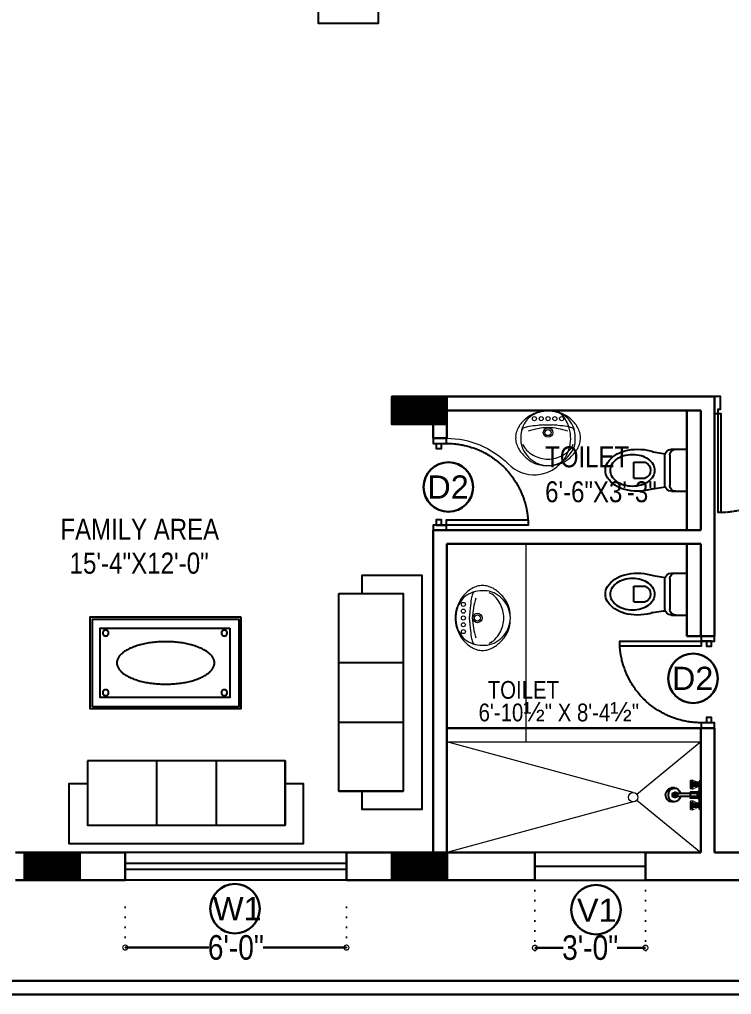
# Model space of a CAD drawing. Extents: x -454308 to 890911, y -14103 to 1343694.
# Drawn here: x 197681.7 to 197913.5, y 656379.7 to 656697.2 of the extents above; entities that cross this region are included whole.
import ezdxf
from ezdxf.lldxf.tags import DXFTag

# ---------------------------------------------------------------- set-up
doc = ezdxf.new("R2010")
doc.units = 0
doc.header["$MEASUREMENT"] = 0
doc.header["$PDMODE"] = 32
doc.linetypes.add('DOT2', pattern=[3.175, 0, -3.175])
for name, color, linetype in [('A-Door', 144, 'Continuous'), ('ELE', 7, 'Continuous'), ('FUR', 250, 'Continuous'), ('FURN', 250, 'Continuous'), ('FURNITURE', 250, 'Continuous')]:
    doc.layers.add(name, color=color, linetype=linetype)
for name, color, linetype, lineweight in [('A-Wall', 7, 'Continuous', 30), ('HATCH', 8, 'Continuous', 20), ('P-SANIT', 53, 'Continuous', 9), ('sill', 32, 'Continuous', 25), ('Text', 55, 'Continuous', 25), ('TILE', 252, 'Continuous', 0), ('WINDOW', 147, 'Continuous', 25)]:
    doc.layers.add(name, color=color, linetype=linetype, lineweight=lineweight)
doc.styles.add('AA_03.50', font='ARIALN.TTF', dxfattribs={"height": 8})
doc.styles.add('jag', font='arial.ttf')
doc.styles.get("Standard").update_dxf_attribs({"font": 'stylu.ttf', "height": 7})
tags = doc.linetypes.add('DASHED', pattern=[0.75, 0.5, -0.25]).pattern_tags.tags
tags[6:7] = [DXFTag(74, 4), DXFTag(75, 0), DXFTag(340, '0'), DXFTag(46, 1.0), DXFTag(50, 0.0), DXFTag(44, 0.0), DXFTag(45, 0.0)]
tags[4:5] = [DXFTag(74, 4), DXFTag(75, 0), DXFTag(340, '0'), DXFTag(46, 1.0), DXFTag(50, 0.0), DXFTag(44, 0.0), DXFTag(45, 0.0)]
doc.dimstyles.new('AA_03.50', dxfattribs={"dimtxt": 9, "dimasz": 3.25, "dimexe": 1.75, "dimexo": 3.375, "dimgap": 0.09, "dimtad": 0, "dimdec": 0, "dimzin": 3, "dimdsep": 46, "dimlunit": 4, "dimtxsty": 'AA_03.50', "dimblk": 'DOTSMALL', "dimcen": 0.09, "dimclre": 7, "dimadec": 0, "dimazin": 0, "dimtfac": 1, "dimtdec": 0, "dimtofl": 0, "dimtmove": 0, "dimatfit": 3, "dimfxl": 1, "dimtolj": 1, "dimtzin": 0, "dimlwd": -1, "dimarcsym": 0})

# ---------------------------------------------------------------- blocks, each defined once
blk = doc.blocks.new('3str')
at = {"layer": 'FUR'}
for points in [[(165747.79, 672804), (165747.79, 672810), (165728.35, 672810), (165728.35, 672733.6), (165747.79, 672733.6), (165747.79, 672739.6)], [(165755.31, 672804), (165734.35, 672804), (165734.35, 672739.6), (165755.31, 672739.6), (165755.31, 672804)], [(165755.31, 672781.52), (165734.35, 672781.52)], [(165755.31, 672762.08), (165734.35, 672762.08)], [(165755.31, 672739.6), (165734.35, 672739.6)]]:
    blk.add_lwpolyline(points, dxfattribs=at)
blk = doc.blocks.new('s')
for p, q in [((59167.8, 41466.4), (59167.8, 41456.4)), ((59235.8, 41456.4), (59167.8, 41456.4)), ((59167.8, 41456.4), (59184.8, 41441.4)), ((59218.8, 41441.4), (59184.8, 41441.4)), ((59191.8, 41441.4), (59191.8, 41320.6)), ((59211.8, 41441.4), (59211.8, 41320.6)), ((59235.8, 41456.4), (59218.8, 41441.4)), ((59235.8, 41466.4), (59235.8, 41456.4)), ((59184.3, 41288.4), (59184.3, 41277.4)), ((59190.8, 41309.8), (59190.8, 41301)), ((59212.8, 41309.8), (59212.8, 41301)), ((59219.3, 41288.4), (59219.3, 41277.4)), ((59151.8, 41277.4), (59151.8, 41257.2)), ((59251.8, 41277.4), (59251.8, 41257.2))]:
    blk.add_line(p, q)
for centre, start, end in [((59141.8, 41320.6), 349.3898, 0), ((59261.8, 41320.6), 180, 190.6102)]:
    blk.add_arc(centre, 50, start, end)
for centre, major_axis, ratio, start_param, end_param in [((59201.8, 41277.4), (50, 0), 0.866025, 1.772154, 7.652624), ((59201.8, 41288.4), (17.5, 0), 0.866025, 2.351309, 7.073469), ((59201.8, 41293.4), (14, 0), 0.866025, 2.474568, 6.95021), ((59201.8, 41309.8), (11, 0), 0.875834, 2.978972, 6.445806), ((59201.8, 41301), (11, 0), 0.875834, 3.141593, 6.283185), ((59201.8, 41257.2), (50, 0), 0.866025, 3.141593, 6.283185), ((59201.8, 41277.4), (17.5, 0), 0.866025, 3.141593, 6.283185)]:
    blk.add_ellipse(centre, major_axis=major_axis, ratio=ratio, start_param=start_param, end_param=end_param)
blk = doc.blocks.new('SHOWER MIXER-P')
for p, q in [((-15, -17), (-15, -12)), ((15, -17), (15, -12))]:
    blk.add_line(p, q)
for points in [[(-100, -12), (100, -12), (100, 0), (-100, 0)], [(-20, -75), (20, -75), (20, -17), (-20, -17)]]:
    blk.add_lwpolyline(points, close=True)
blk = doc.blocks.new('EREWRRWE')
at = {"layer": 'FURNITURE'}
for p, q in [((158119.89, 672799.09), (158119.04, 672799.93)), ((158119.89, 672801.88), (158119.89, 672799.09)), ((158121.15, 672801.46), (158119.89, 672801.46)), ((158119.89, 672799.93), (158120.52, 672801.24)), ((158120.52, 672799.09), (158119.89, 672799.93)), ((158120.52, 672801.88), (158120.52, 672799.09)), ((158120.52, 672801.24), (158121.15, 672799.93)), ((158121.15, 672799.93), (158120.52, 672799.09)), ((158121.15, 672801.88), (158121.15, 672799.09)), ((158121.15, 672799.09), (158122, 672799.93)), ((158126.65, 672799.09), (158125.8, 672799.93)), ((158126.65, 672801.88), (158126.65, 672799.09)), ((158126.65, 672801.46), (158127.91, 672801.46)), ((158127.28, 672801.24), (158126.65, 672799.93)), ((158126.65, 672799.93), (158127.28, 672799.09)), ((158127.28, 672801.88), (158127.28, 672799.09)), ((158127.91, 672799.93), (158127.28, 672801.24)), ((158127.28, 672799.09), (158127.91, 672799.93)), ((158127.91, 672801.88), (158127.91, 672799.09)), ((158127.91, 672799.09), (158128.76, 672799.93))]:
    blk.add_line(p, q, dxfattribs=at)
at = {"layer": 'FURNITURE', "const_width": 0.215}
for points in [[(158119.04, 672799.09), (158119.41, 672798.88), (158121.63, 672798.88), (158122, 672799.09), (158122, 672799.93), (158121.37, 672801.24), (158119.67, 672801.24), (158119.04, 672799.93)], [(158128.76, 672799.09), (158128.39, 672798.88), (158126.17, 672798.88), (158125.8, 672799.09), (158125.8, 672799.93), (158126.43, 672801.24), (158128.13, 672801.24), (158128.76, 672799.93)]]:
    blk.add_lwpolyline(points, close=True, dxfattribs=at)
for points in [[(158122, 672799.93), (158119.04, 672799.93)], [(158125.8, 672799.93), (158128.76, 672799.93)], [(158122, 672799.09), (158119.04, 672799.09)], [(158125.8, 672799.09), (158128.76, 672799.09)]]:
    blk.add_lwpolyline(points, dxfattribs=at)
at = {"layer": 'FURNITURE', "xscale": 0.0452994030559635, "yscale": 0.0452994030559635, "zscale": 0.0452994030559635}
blk.add_blockref('SHOWER MIXER-P', (158123.9, 672802.42), dxfattribs=at)
at = {"layer": 'FURNITURE', "extrusion": (0, 0, -1), "xscale": 0.0452994030559635, "yscale": 0.0452994030559635, "zscale": -0.0452994030559635}
blk.add_blockref('s', (-160805.7, 670924.02), dxfattribs=at)
blk = doc.blocks.new('qwewerer')
at = {"layer": 'ELE', "color": 30}
for p, q in [((5777.8647, -153.8252), (5777.8647, -153.9319)), ((5778.0138, -153.8252), (5778.0138, -153.9319)), ((5777.7423, -154.1802), (5777.7423, -154.3243)), ((5777.7955, -154.1632), (5778.083, -154.1632)), ((5778.0724, -154.1163), (5777.8062, -154.1163)), ((5778.1363, -154.1802), (5778.1363, -154.3243)), ((5778.1363, -154.3243), (5777.7423, -154.3243))]:
    blk.add_line(p, q, dxfattribs=at)
for points in [[(5777.9393, -153.5586, 0.142494), (5777.8688, -153.5791, 0.10717), (5777.8, -153.6472, 0.078641), (5777.7582, -153.7405, 0.066012), (5777.7423, -153.8609, 0.066012), (5777.7582, -153.9814, 0.019964), (5777.766, -154.0063, 0.10717)], [(5778.1136, -154.0031, 0.017373), (5778.1203, -153.9814, 0.066012), (5778.1363, -153.8609, 0.066012), (5778.1203, -153.7405, 0.078641), (5778.0786, -153.6472, 0.10717), (5778.0098, -153.5791, 0.142494), (5777.9393, -153.5586, 0.142494)]]:
    blk.add_lwpolyline(points, format="xyb", dxfattribs=at)
blk.add_lwpolyline([(5777.9404, -153.6057, 0.130744), (5777.8857, -153.6203, 0.106529), (5777.8342, -153.6665, 0.083979), (5777.8023, -153.7312, 0.07291), (5777.7903, -153.8133, 0.07291), (5777.8023, -153.8954, 0.083979), (5777.8342, -153.9601, 0.106529), (5777.8857, -154.0063, 0.130744), (5777.9404, -154.0209, 0.130744), (5777.9952, -154.0063, 0.106529), (5778.0466, -153.9601, 0.083979), (5778.0785, -153.8954, 0.07291), (5778.0906, -153.8133, 0.07291), (5778.0785, -153.7312, 0.083979), (5778.0466, -153.6665, 0.106529), (5777.9952, -153.6203, 0.130744)], format="xyb", close=True, dxfattribs=at)
for points in [[(5778.0138, -153.8252), (5777.8647, -153.8252)], [(5777.766, -154.0063), (5777.7846, -154.1201)], [(5778.1136, -154.0031), (5778.0941, -154.1201)]]:
    blk.add_lwpolyline(points, dxfattribs=at)
for centre, radius, start, end in [((5777.9393, -153.9044), 0.0794, 200.22558, 339.77442), ((5777.8062, -154.1802), 0.0639, 90, 180), ((5777.7955, -154.2165), 0.0532, 90, 180), ((5778.0724, -154.1802), 0.0639, 0, 90), ((5778.083, -154.2165), 0.0532, 0, 90)]:
    blk.add_arc(centre, radius, start, end, dxfattribs=at)
at = {"layer": 'TILE', "linetype": 'Continuous', "lineweight": 5}
for p, q in [((5777.8787, -153.9551), (5777.8787, -153.9559)), ((5778.0984, -154.0945), (5778.0984, -154.1148))]:
    blk.add_line(p, q, dxfattribs=at)
blk = doc.blocks.new('eeee')
at = {"layer": 'A-Door'}
for points in [[(165919.2, 672860.67), (165924.71, 672860.67), (165924.71, 672859.48), (165923.23, 672859.48), (165923.23, 672858.78), (165919.2, 672858.78), (165919.2, 672860.67)], [(165924.71, 672859.48), (165924.71, 672858.61), (165956.88, 672858.61), (165956.88, 672859.48), (165924.71, 672859.48)], [(165956.8, 672857.09), (165956.76, 672856.85)], [(165956.8, 672857.83), (165956.8, 672857.59)], [(165956.8, 672857.46), (165956.8, 672857.22)], [(165956.88, 672858.61), (165956.84, 672858.33)], [(165956.84, 672858.2), (165956.84, 672858)], [(165956.39, 672853.76), (165956.35, 672853.52)], [(165956.43, 672854.13), (165956.39, 672853.89)], [(165956.51, 672854.5), (165956.47, 672854.26)], [(165956.55, 672854.87), (165956.55, 672854.79), (165956.51, 672854.63)], [(165956.64, 672855.61), (165956.6, 672855.37)], [(165956.6, 672855.24), (165956.6, 672855)], [(165956.68, 672855.98), (165956.68, 672855.74)], [(165956.76, 672856.72), (165956.76, 672856.68), (165956.72, 672856.48)], [(165956.72, 672856.35), (165956.72, 672856.11)], [(165955.77, 672850.81), (165955.65, 672850.6)], [(165955.86, 672851.18), (165955.77, 672851.01), (165955.77, 672850.93)], [(165955.94, 672851.55), (165955.86, 672851.3)], [(165956.02, 672851.91), (165955.98, 672851.67)], [(165956.06, 672852.28), (165956.02, 672852.04)], [(165956.18, 672852.65), (165956.1, 672852.41)], [(165956.27, 672853.02), (165956.23, 672852.86), (165956.18, 672852.78)], [(165956.31, 672853.39), (165956.27, 672853.15)], [(165954.71, 672847.64), (165954.62, 672847.39)], [(165954.83, 672847.97), (165954.75, 672847.76)], [(165954.95, 672848.34), (165954.87, 672848.09)], [(165955.08, 672848.71), (165955.03, 672848.46)], [(165955.24, 672849.04), (165955.12, 672848.83)], [(165955.32, 672849.41), (165955.24, 672849.16), (165955.24, 672849.12)], [(165955.44, 672849.78), (165955.36, 672849.53)], [(165955.53, 672850.11), (165955.44, 672849.86)], [(165955.65, 672850.48), (165955.57, 672850.23)], [(165953.23, 672844.19), (165953.1, 672843.98)], [(165953.35, 672844.52), (165953.23, 672844.31)], [(165953.55, 672844.89), (165953.43, 672844.64)], [(165953.68, 672845.22), (165953.6, 672845.01)], [(165953.84, 672845.55), (165953.76, 672845.34)], [(165954.01, 672845.87), (165953.92, 672845.63)], [(165954.17, 672846.24), (165954.05, 672846)], [(165954.29, 672846.61), (165954.17, 672846.37)], [(165954.46, 672846.9), (165954.34, 672846.7)], [(165954.58, 672847.27), (165954.5, 672847.02)], [(165951.54, 672841.27), (165951.38, 672841.07)], [(165951.75, 672841.6), (165951.58, 672841.39)], [(165951.91, 672841.93), (165951.79, 672841.72)], [(165952.12, 672842.26), (165952.08, 672842.18), (165951.99, 672842.01)], [(165952.28, 672842.59), (165952.16, 672842.34)], [(165952.49, 672842.91), (165952.36, 672842.67)], [(165952.69, 672843.2), (165952.57, 672843)], [(165952.86, 672843.53), (165952.73, 672843.33)], [(165953.02, 672843.86), (165953.02, 672843.86), (165952.9, 672843.65)], [(165949.08, 672837.94), (165948.91, 672837.78)], [(165949.32, 672838.23), (165949.16, 672838.07)], [(165949.53, 672838.56), (165949.4, 672838.35)], [(165949.77, 672838.85), (165949.61, 672838.64)], [(165950.02, 672839.13), (165949.94, 672838.97), (165949.86, 672838.93)], [(165950.27, 672839.42), (165950.1, 672839.22)], [(165950.47, 672839.71), (165950.31, 672839.5)], [(165950.68, 672840.04), (165950.55, 672839.83)], [(165950.88, 672840.37), (165950.76, 672840.16)], [(165951.09, 672840.65), (165951.05, 672840.53), (165950.97, 672840.45)], [(165951.34, 672840.98), (165951.17, 672840.78)], [(165945.99, 672834.7), (165945.83, 672834.53)], [(165946.24, 672834.98), (165946.08, 672834.78)], [(165946.53, 672835.23), (165946.36, 672835.07)], [(165946.77, 672835.52), (165946.61, 672835.31)], [(165947.06, 672835.72), (165946.9, 672835.6)], [(165947.31, 672836.01), (165947.14, 672835.81)], [(165947.6, 672836.3), (165947.39, 672836.09)], [(165947.84, 672836.55), (165947.68, 672836.38)], [(165948.09, 672836.83), (165947.92, 672836.67)], [(165948.38, 672837.12), (165948.17, 672836.91)], [(165948.58, 672837.41), (165948.46, 672837.2)], [(165948.83, 672837.7), (165948.66, 672837.49)], [(165941.88, 672831.49), (165941.68, 672831.33)], [(165942.17, 672831.7), (165941.97, 672831.57)], [(165942.46, 672831.9), (165942.25, 672831.78)], [(165942.79, 672832.11), (165942.58, 672831.98)], [(165943.08, 672832.31), (165943.03, 672832.27), (165942.87, 672832.19)], [(165943.4, 672832.56), (165943.2, 672832.44)], [(165943.69, 672832.76), (165943.49, 672832.64)], [(165943.98, 672833.01), (165943.81, 672832.85)], [(165944.27, 672833.26), (165944.1, 672833.09)], [(165944.55, 672833.5), (165944.55, 672833.46), (165944.39, 672833.34)], [(165944.88, 672833.71), (165944.68, 672833.55)], [(165945.13, 672833.96), (165944.97, 672833.79)], [(165945.42, 672834.24), (165945.25, 672834.04)], [(165945.71, 672834.45), (165945.5, 672834.28)], [(165935.92, 672828.33), (165935.68, 672828.24)], [(165936.25, 672828.45), (165936.05, 672828.37)], [(165936.62, 672828.61), (165936.38, 672828.53)], [(165936.95, 672828.78), (165936.75, 672828.65)], [(165937.28, 672828.94), (165937.03, 672828.86)], [(165937.61, 672829.07), (165937.4, 672828.98)], [(165937.98, 672829.27), (165937.73, 672829.15)], [(165938.31, 672829.39), (165938.1, 672829.31), (165938.1, 672829.27)], [(165938.64, 672829.6), (165938.43, 672829.48)], [(165938.97, 672829.76), (165938.76, 672829.64)], [(165939.29, 672829.93), (165939.05, 672829.81)], [(165939.62, 672830.09), (165939.42, 672830.01)], [(165939.95, 672830.3), (165939.79, 672830.22), (165939.75, 672830.18)], [(165940.28, 672830.5), (165940.08, 672830.34)], [(165940.61, 672830.67), (165940.4, 672830.55)], [(165940.94, 672830.87), (165940.69, 672830.75)], [(165941.23, 672831.08), (165941.02, 672830.96)], [(165941.55, 672831.28), (165941.47, 672831.2), (165941.35, 672831.16)], [(165919.2, 672824.71), (165924.71, 672824.71), (165924.71, 672825.86), (165923.23, 672825.86), (165923.23, 672826.52), (165919.2, 672826.52), (165919.2, 672824.71)], [(165923.51, 672825.86), (165923.23, 672825.86)], [(165923.88, 672825.86), (165923.64, 672825.86)], [(165924.25, 672825.9), (165924.01, 672825.86)], [(165924.62, 672825.9), (165924.38, 672825.9)], [(165924.99, 672825.9), (165924.75, 672825.9)], [(165925.36, 672825.9), (165925.16, 672825.9), (165925.12, 672825.9)], [(165925.73, 672825.94), (165925.53, 672825.9)], [(165926.14, 672825.98), (165925.86, 672825.98)], [(165926.47, 672825.98), (165926.27, 672825.98)], [(165926.88, 672826.02), (165926.6, 672826.02)], [(165927.21, 672826.11), (165927.09, 672826.07), (165927.01, 672826.07)], [(165927.62, 672826.15), (165927.38, 672826.11)], [(165927.99, 672826.19), (165927.75, 672826.15)], [(165928.36, 672826.23), (165928.12, 672826.19)], [(165928.73, 672826.31), (165928.49, 672826.27)], [(165929.1, 672826.35), (165928.98, 672826.31), (165928.86, 672826.31)], [(165929.43, 672826.44), (165929.23, 672826.39)], [(165929.84, 672826.52), (165929.6, 672826.44)], [(165930.17, 672826.6), (165929.97, 672826.52)], [(165930.58, 672826.64), (165930.29, 672826.64)], [(165930.91, 672826.72), (165930.87, 672826.72), (165930.71, 672826.68)], [(165931.28, 672826.85), (165931.03, 672826.76)], [(165931.65, 672826.93), (165931.4, 672826.85)], [(165932.02, 672827.01), (165931.77, 672826.93)], [(165932.39, 672827.13), (165932.14, 672827.05)], [(165932.72, 672827.22), (165932.51, 672827.13)], [(165933.09, 672827.34), (165932.84, 672827.26)], [(165933.46, 672827.46), (165933.21, 672827.38)], [(165933.79, 672827.59), (165933.58, 672827.46)], [(165934.16, 672827.67), (165933.91, 672827.59)], [(165934.53, 672827.79), (165934.28, 672827.71)], [(165934.86, 672827.91), (165934.61, 672827.83)], [(165935.23, 672828.08), (165934.98, 672828)], [(165935.55, 672828.2), (165935.35, 672828.12)]]:
    blk.add_lwpolyline(points, dxfattribs=at)
blk = doc.blocks.new('OVALIN PLANTA Nº 2')
at = {"layer": 'P-SANIT'}
for centre, radius in [((-0.1016, -0.162), 0.015), ((-0.0508, -0.162), 0.015), ((0, -0.162), 0.015), ((0.0508, -0.162), 0.015), ((0.1016, -0.162), 0.015), ((0, -0.266), 0.035), ((0, -0.266), 0.0225)]:
    blk.add_circle(centre, radius, dxfattribs=at)
for centre, radius, start, end in [((0.0314, -0.3937), 0.3041, 123.91032, 138.58333), ((-0.0092, -0.3099), 0.2037, 116.78621, 136.84896), ((0.0162, -0.3992), 0.3006, 106.82136, 120.90576), ((0.0169, -0.399), 0.2954, 99.99249, 113.51566), ((0.0034, -0.345), 0.2451, 90.79856, 107.62797), ((0.0087, -0.4019), 0.297, 91.66901, 98.33099), ((-0.0034, -0.345), 0.2451, 72.37203, 89.20144), ((-0.0087, -0.4019), 0.297, 81.66901, 88.33099), ((-0.0169, -0.399), 0.2954, 66.48434, 80.00751), ((-0.0162, -0.3992), 0.3006, 59.09424, 73.17864), ((0.0092, -0.3099), 0.2037, 43.15104, 63.21379), ((-0.0314, -0.3937), 0.3041, 41.41667, 56.08968), ((-0.0417, -0.3252), 0.2039, 139.41518, 162.642), ((0.0027, -0.2979), 0.2049, 141.57689, 161.59246), ((0.0716, -1.7537), 1.5482, 95.46522, 97.96384), ((-0.0021, -0.8268), 0.6186, 92.97155, 96.84379), ((-0.0269, 0.1154), 0.3245, 268.70432, 274.74806), ((0.0269, 0.1154), 0.3245, 265.25194, 271.29568), ((0.0021, -0.8268), 0.6186, 83.15621, 87.02845), ((-0.0716, -1.7537), 1.5482, 82.03616, 84.53478), ((-0.0027, -0.2979), 0.2049, 18.40754, 38.42311), ((0.0417, -0.3252), 0.2039, 17.358, 40.58482), ((-0.1344, -0.2962), 0.1068, 162.642, 183.65764), ((0.0391, -0.3064), 0.2422, 162.40698, 179.18968), ((-0.1674, -0.2578), 0.03, 111.78389, 166.75636), ((-0.1217, -0.3722), 0.1532, 97.96384, 111.78389), ((0.0328, -0.8211), 0.594, 93.16975, 107.6655), ((-0.0328, -0.8211), 0.594, 72.3345, 86.83025), ((0.1217, -0.3722), 0.1532, 68.21611, 82.03616), ((0.1674, -0.2578), 0.03, 13.24364, 68.21611), ((-0.0391, -0.3064), 0.2422, 0.81032, 17.59302), ((0.1344, -0.2962), 0.1068, 356.34236, 17.358), ((-0.1066, -0.3091), 0.1345, 177.39246, 195.33008), ((-0.0596, -0.2962), 0.1833, 195.33008, 221.21754), ((-0.0279, -0.3153), 0.1755, 175.96974, 187.61644), ((-0.0259, -0.3151), 0.1776, 187.61644, 210.80245), ((-0.0995, -0.3288), 0.0902, 195.55503, 227.71006), ((0.0995, -0.3288), 0.0902, 312.28994, 344.44497), ((0.0259, -0.3151), 0.1776, 329.19755, 352.38356), ((0.0596, -0.2962), 0.1833, 318.78246, 344.66992), ((0.0279, -0.3153), 0.1755, 352.38356, 4.03026), ((0.1066, -0.3091), 0.1345, 344.66992, 2.60754), ((0.0069, -0.2583), 0.2587, 217.83055, 235.19788), ((0.0739, -0.241), 0.3015, 213.18601, 226.81399), ((-0.031, -0.2788), 0.1741, 222.09057, 243.05501), ((-0.01, -0.258), 0.2024, 240.40393, 257.02478), ((0.01, -0.258), 0.2024, 282.97522, 299.59607), ((0.031, -0.2788), 0.1741, 296.94499, 317.90943), ((-0.0739, -0.241), 0.3015, 313.18601, 326.81399), ((-0.0069, -0.2583), 0.2587, 304.80212, 322.16945), ((-0.0155, -0.2956), 0.2153, 234.44099, 254.56654), ((0.0049, -0.306), 0.2069, 228.423, 248.43827), ((0, -0.2078), 0.3042, 256.14894, 270.00515), ((0.0028, -0.3035), 0.2085, 249.21893, 269.2227), ((-0.0057, -0.3022), 0.1609, 252.00481, 272.03005), ((0.0057, -0.3022), 0.1609, 267.96995, 287.99519), ((-0.0028, -0.3035), 0.2085, 270.7773, 290.78107), ((0, -0.2078), 0.3042, 269.99485, 283.85106), ((-0.0049, -0.306), 0.2069, 291.56173, 311.577), ((0.0155, -0.2956), 0.2153, 285.43346, 305.55901)]:
    blk.add_arc(centre, radius, start, end, dxfattribs=at)
blk = doc.blocks.new('EGVSVS')
at = {"layer": 'A-Wall'}
h = blk.add_hatch(dxfattribs=at)
h.set_pattern_fill('ANSI31', color=256, style=0)
h.set_pattern_definition([(45, (0, 0), (-0.088388347648, 0.088388347648), [])])
h.paths.add_polyline_path([(188258.49, 672097.51), (188258.49, 672106.51), (188240.49, 672106.51), (188240.49, 672097.51)])
blk.add_lwpolyline([(188240.49, 672106.51), (188258.49, 672106.51), (188258.49, 672097.51), (188240.49, 672097.51)], close=True, dxfattribs=at)
blk = doc.blocks.new('_DotSmall')
at = {"color": 0, "linetype": 'ByBlock', "const_width": 0.5}
blk.add_lwpolyline([(-0.0625, 0, 1), (0.0625, 0, 1)], format="xyb", close=True, dxfattribs=at)
blk = doc.blocks.new('*D626')
at = {"layer": 'A-Wall', "color": 7, "linetype": 'DOT2', "lineweight": -2}
for p, q in [((197849.49, 656413.54), (197849.49, 656393.15)), ((197885.49, 656413.54), (197885.49, 656393.15))]:
    blk.add_line(p, q, dxfattribs=at)
at = {"layer": 'A-Wall', "color": 0}
for p, q in [((197849.49, 656394.9), (197858.67, 656394.9)), ((197885.49, 656394.9), (197876.31, 656394.9))]:
    blk.add_line(p, q, dxfattribs=at)
at = {"layer": 'DEFPOINTS', "color": 0, "lineweight": 30}
for p in [(197849.49, 656416.91), (197885.49, 656416.91), (197885.49, 656394.9)]:
    blk.add_point(p, dxfattribs=at)
at = {"layer": 'A-Wall', "color": 0, "xscale": 3.25, "yscale": 3.25, "zscale": 3.25, "rotation": 180}
blk.add_blockref('_DotSmall', (197849.49, 656394.9), dxfattribs=at)
at = {"layer": 'A-Wall', "color": 0, "xscale": 3.25, "yscale": 3.25, "zscale": 3.25}
blk.add_blockref('_DotSmall', (197885.49, 656394.9), dxfattribs=at)
at = {"layer": 'A-Wall', "color": 0, "insert": (197867.49, 656394.9), "char_height": 8, "attachment_point": 5, "style": 'AA_03.50'}
blk.add_mtext('\\A1;3\'-0"', dxfattribs=at)
blk = doc.blocks.new('*D627')
at = {"layer": 'A-Wall', "color": 7, "linetype": 'DOT2', "lineweight": -2}
for p, q in [((197716.11, 656408.12), (197716.11, 656393.2)), ((197788.11, 656408.12), (197788.11, 656393.2))]:
    blk.add_line(p, q, dxfattribs=at)
at = {"layer": 'A-Wall', "color": 0}
for p, q in [((197716.11, 656394.95), (197743.27, 656394.95)), ((197788.11, 656394.95), (197760.95, 656394.95))]:
    blk.add_line(p, q, dxfattribs=at)
at = {"layer": 'DEFPOINTS', "color": 0, "lineweight": 30}
for p in [(197716.11, 656411.5), (197788.11, 656411.5), (197788.11, 656394.95)]:
    blk.add_point(p, dxfattribs=at)
at = {"layer": 'A-Wall', "color": 0, "xscale": 3.25, "yscale": 3.25, "zscale": 3.25, "rotation": 180}
blk.add_blockref('_DotSmall', (197716.11, 656394.95), dxfattribs=at)
at = {"layer": 'A-Wall', "color": 0, "xscale": 3.25, "yscale": 3.25, "zscale": 3.25}
blk.add_blockref('_DotSmall', (197788.11, 656394.95), dxfattribs=at)
at = {"layer": 'A-Wall', "color": 0, "insert": (197752.11, 656394.95), "char_height": 8, "attachment_point": 5, "style": 'AA_03.50'}
blk.add_mtext('\\A1;6\'-0"', dxfattribs=at)

msp = doc.modelspace()

# ---------------------------------------------------------------- linework, layer by layer
at = {"lineweight": 30}
msp.add_line((197907.992, 656574.37), (197820.772, 656574.37), dxfattribs=at)
at = {"layer": 'A-Door'}
for points in [[(197816.362, 656560.812), (197816.362, 656559.151), (197820.681, 656559.151), (197820.681, 656560.812), (197816.362, 656560.812), (197816.362, 656559.151), (197817.359, 656559.151), (197817.359, 656557.49), (197819.02, 656557.49), (197819.02, 656559.151), (197820.681, 656559.151), (197821.552, 656559.137), (197822.034, 656559.117), (197822.511, 656559.088), (197823.152, 656559.036), (197823.625, 656558.987), (197824.078, 656558.933), (197824.508, 656558.874), (197824.938, 656558.808), (197825.372, 656558.734), (197825.798, 656558.654), (197826.268, 656558.557), (197826.561, 656558.493), (197827.069, 656558.372), (197827.57, 656558.243), (197828.116, 656558.09), (197828.502, 656557.974), (197828.889, 656557.852), (197829.418, 656557.674), (197829.779, 656557.546), (197830.341, 656557.333), (197830.739, 656557.174), (197831.156, 656557), (197831.493, 656556.852), (197831.841, 656556.695), (197832.319, 656556.468), (197832.689, 656556.284), (197833.188, 656556.025), (197833.695, 656555.747), (197834.104, 656555.513), (197834.687, 656555.162), (197834.943, 656555.001), (197835.265, 656554.792), (197835.723, 656554.485), (197836.137, 656554.195), (197836.489, 656553.939), (197836.858, 656553.661), (197837.222, 656553.377), (197837.632, 656553.045), (197838.099, 656552.648), (197838.391, 656552.391), (197838.841, 656551.98), (197839.112, 656551.722), (197839.475, 656551.366), (197839.777, 656551.06), (197840.007, 656550.819), (197840.24, 656550.569), (197840.548, 656550.229), (197840.89, 656549.837), (197841.213, 656549.451), (197841.572, 656549.004), (197841.965, 656548.492), (197842.26, 656548.089), (197842.571, 656547.648), (197842.87, 656547.204), (197843.077, 656546.885), (197843.345, 656546.457), (197843.6, 656546.032), (197843.83, 656545.632), (197844.033, 656545.266), (197844.201, 656544.953), (197844.389, 656544.589), (197844.544, 656544.277), (197844.685, 656543.986), (197844.812, 656543.713), (197844.958, 656543.392), (197845.065, 656543.15), (197845.171, 656542.901), (197845.283, 656542.632), (197845.403, 656542.333), (197845.506, 656542.068), (197845.603, 656541.809), (197845.744, 656541.422), (197845.744, 656541.422), (197845.856, 656541.098), (197845.935, 656540.861), (197846.014, 656540.614), (197846.014, 656540.614), (197846.131, 656540.239), (197846.201, 656540), (197846.201, 656540), (197846.277, 656539.734), (197846.277, 656539.734), (197846.345, 656539.486), (197846.345, 656539.486), (197846.414, 656539.225), (197846.414, 656539.225), (197846.514, 656538.827), (197846.514, 656538.827), (197846.609, 656538.418), (197846.609, 656538.418), (197846.704, 656537.981), (197846.791, 656537.543), (197846.819, 656537.395), (197846.839, 656537.285), (197846.871, 656537.104), (197846.894, 656536.969), (197846.925, 656536.777), (197846.94, 656536.685), (197846.963, 656536.536), (197846.976, 656536.451), (197846.99, 656536.349), (197847.009, 656536.222), (197847.024, 656536.107), (197847.035, 656536.027), (197847.047, 656535.933), (197847.059, 656535.841), (197847.071, 656535.737), (197847.085, 656535.622), (197847.098, 656535.506), (197847.118, 656535.318), (197847.133, 656535.173), (197847.145, 656535.043), (197847.159, 656534.885), (197847.166, 656534.805), (197847.175, 656534.697), (197847.185, 656534.566), (197847.194, 656534.45), (197847.194, 656534.355), (197847.26, 656534.233), (197847.26, 656532.572), (197816.362, 656532.572), (197816.362, 656530.911), (197820.681, 656530.911), (197820.681, 656532.572), (197819.02, 656532.572), (197819.02, 656534.233), (197817.359, 656534.233), (197817.359, 656532.572), (197820.681, 656532.572), (197820.681, 656534.233), (197847.26, 656534.233)], [(197907.992, 656466.51), (197907.992, 656468.171), (197903.673, 656468.171), (197903.673, 656466.51), (197907.992, 656466.51), (197907.992, 656468.171), (197906.996, 656468.171), (197906.996, 656469.832), (197905.334, 656469.832), (197905.334, 656468.171), (197903.673, 656468.171), (197902.803, 656468.185), (197902.321, 656468.205), (197901.844, 656468.234), (197901.202, 656468.286), (197900.73, 656468.334), (197900.277, 656468.389), (197899.847, 656468.448), (197899.417, 656468.514), (197898.983, 656468.588), (197898.557, 656468.668), (197898.086, 656468.765), (197897.794, 656468.829), (197897.286, 656468.95), (197896.785, 656469.079), (197896.238, 656469.232), (197895.852, 656469.347), (197895.466, 656469.47), (197894.936, 656469.648), (197894.576, 656469.776), (197894.013, 656469.988), (197893.616, 656470.147), (197893.199, 656470.322), (197892.861, 656470.469), (197892.514, 656470.627), (197892.036, 656470.854), (197891.666, 656471.038), (197891.167, 656471.297), (197890.66, 656471.575), (197890.251, 656471.809), (197889.668, 656472.16), (197889.411, 656472.321), (197889.089, 656472.529), (197888.631, 656472.837), (197888.218, 656473.127), (197887.866, 656473.382), (197887.497, 656473.66), (197887.133, 656473.945), (197886.723, 656474.277), (197886.255, 656474.674), (197885.963, 656474.931), (197885.514, 656475.341), (197885.242, 656475.599), (197884.879, 656475.956), (197884.578, 656476.262), (197884.348, 656476.502), (197884.114, 656476.753), (197883.807, 656477.093), (197883.465, 656477.485), (197883.142, 656477.871), (197882.782, 656478.318), (197882.39, 656478.83), (197882.094, 656479.233), (197881.784, 656479.674), (197881.484, 656480.118), (197881.277, 656480.437), (197881.01, 656480.864), (197880.754, 656481.29), (197880.524, 656481.69), (197880.322, 656482.056), (197880.154, 656482.369), (197879.966, 656482.733), (197879.81, 656483.045), (197879.67, 656483.336), (197879.542, 656483.608), (197879.397, 656483.929), (197879.29, 656484.172), (197879.184, 656484.421), (197879.072, 656484.69), (197878.952, 656484.989), (197878.849, 656485.253), (197878.751, 656485.512), (197878.611, 656485.9), (197878.611, 656485.9), (197878.499, 656486.224), (197878.42, 656486.461), (197878.34, 656486.708), (197878.34, 656486.708), (197878.224, 656487.083), (197878.153, 656487.322), (197878.153, 656487.322), (197878.077, 656487.588), (197878.077, 656487.588), (197878.009, 656487.836), (197878.009, 656487.836), (197877.94, 656488.097), (197877.94, 656488.097), (197877.841, 656488.495), (197877.841, 656488.495), (197877.745, 656488.904), (197877.745, 656488.904), (197877.651, 656489.341), (197877.563, 656489.779), (197877.536, 656489.927), (197877.516, 656490.036), (197877.484, 656490.218), (197877.461, 656490.353), (197877.429, 656490.544), (197877.414, 656490.637), (197877.392, 656490.785), (197877.379, 656490.871), (197877.364, 656490.972), (197877.346, 656491.1), (197877.33, 656491.215), (197877.32, 656491.294), (197877.308, 656491.389), (197877.296, 656491.481), (197877.283, 656491.585), (197877.27, 656491.699), (197877.257, 656491.815), (197877.237, 656492.004), (197877.222, 656492.149), (197877.209, 656492.279), (197877.195, 656492.437), (197877.188, 656492.517), (197877.179, 656492.625), (197877.169, 656492.756), (197877.161, 656492.872), (197877.161, 656492.967), (197877.094, 656493.089), (197877.094, 656494.75), (197907.992, 656494.75), (197907.992, 656496.411), (197903.673, 656496.411), (197903.673, 656494.75), (197905.334, 656494.75), (197905.334, 656493.089), (197906.996, 656493.089), (197906.996, 656494.75), (197903.673, 656494.75), (197903.673, 656493.089), (197877.094, 656493.089)]]:
    msp.add_lwpolyline(points, dxfattribs=at)
at = {"layer": 'A-Wall'}
for p, q in [((197816.362, 656560.812), (197816.362, 656574.37)), ((197907.992, 656526.411), (197907.992, 656574.37)), ((197903.492, 656569.911), (197820.862, 656569.911)), ((197820.862, 656569.911), (197820.862, 656560.812)), ((197898.992, 656530.911), (197898.992, 656569.911)), ((197903.492, 656530.911), (197903.492, 656569.911)), ((197816.362, 656560.812), (197820.862, 656560.812)), ((197816.362, 656530.911), (197903.492, 656530.911)), ((197816.362, 656425.911), (197816.362, 656530.911)), ((197903.492, 656526.411), (197820.862, 656526.411)), ((197820.862, 656526.411), (197820.862, 656425.911)), ((197820.862, 656526.411), (197844.862, 656526.411)), ((197898.992, 656526.411), (197898.992, 656496.411)), ((197903.492, 656496.411), (197903.492, 656526.411)), ((197907.992, 656496.411), (197898.992, 656496.411)), ((197907.992, 656466.411), (197820.862, 656466.411)), ((197903.492, 656425.911), (197903.492, 656466.411)), ((197680.403, 656425.911), (197683.321, 656425.911)), ((197716.112, 656416.911), (197716.112, 656425.911)), ((197788.112, 656416.911), (197788.112, 656425.911)), ((197820.862, 656425.911), (197849.492, 656425.911)), ((197849.492, 656425.911), (197849.492, 656416.911)), ((197885.492, 656425.911), (197885.492, 656416.911)), ((197680.403, 656416.911), (197683.321, 656416.911))]:
    msp.add_line(p, q, dxfattribs=at)
for points in [[(197907.992, 656496.411), (197907.992, 656526.411)], [(197907.992, 656425.911), (197907.992, 656466.411)], [(197907.992, 656438.326), (197907.992, 656438.326)], [(197683.321, 656416.911), (197683.321, 656425.911)], [(197683.321, 656425.911), (197716.112, 656425.911)], [(197788.112, 656425.911), (197822.492, 656425.911)], [(197885.492, 656425.911), (197903.492, 656425.911)], [(197907.992, 656425.911), (197945.472, 656425.911)], [(197683.321, 656416.911), (197716.112, 656416.911)], [(197788.112, 656416.911), (197849.492, 656416.911)], [(197885.492, 656416.911), (197945.472, 656416.911)], [(197590.444, 656384.157), (198160.684, 656384.157)], [(197581.486, 656379.678), (198165.164, 656379.678)], [(197831.595, 656379.678), (197830.362, 656379.678)], [(197830.362, 656379.678), (197830.362, 656379.678)]]:
    msp.add_lwpolyline(points, dxfattribs=at)
at = {"layer": 'ELE', "linetype": 'ByBlock', "lineweight": 30}
for centre in [(197821.32, 656544.938), (197900.973, 656482.629), (197751.82, 656407.629), (197869.386, 656407.287)]:
    msp.add_circle(centre, 8.062, dxfattribs=at)
at = {"layer": 'FURN'}
for points in [[(197753.743, 656502.659), (197753.743, 656472.701), (197704.716, 656472.701), (197704.716, 656502.659), (197753.743, 656502.659)], [(197705.415, 656473.399), (197705.415, 656501.961), (197753.045, 656501.961), (197753.045, 656473.399), (197705.415, 656473.399)], [(197750.127, 656498.961), (197750.127, 656476.399), (197707.963, 656476.399), (197707.963, 656498.961), (197750.127, 656498.961)], [(197709.73, 656498.344), (197709.524, 656498.344), (197709.319, 656498.262), (197709.195, 656498.18), (197709.031, 656498.057), (197708.908, 656497.933), (197708.826, 656497.769), (197708.784, 656497.564), (197708.743, 656497.399), (197708.784, 656497.194), (197708.826, 656497.029), (197708.908, 656496.865), (197709.031, 656496.701), (197709.195, 656496.577), (197709.319, 656496.495), (197709.524, 656496.454), (197709.73, 656496.413), (197709.894, 656496.454), (197710.099, 656496.495), (197710.264, 656496.577), (197710.387, 656496.701), (197710.51, 656496.865), (197710.593, 656497.029), (197710.675, 656497.194), (197710.675, 656497.399), (197710.675, 656497.564), (197710.593, 656497.769), (197710.51, 656497.933), (197710.387, 656498.057), (197710.264, 656498.18), (197710.099, 656498.262), (197709.894, 656498.344), (197709.73, 656498.344)], [(197748.36, 656498.344), (197748.154, 656498.344), (197747.99, 656498.262), (197747.826, 656498.18), (197747.661, 656498.057), (197747.579, 656497.933), (197747.456, 656497.769), (197747.415, 656497.564), (197747.415, 656497.399), (197747.415, 656497.194), (197747.456, 656497.029), (197747.579, 656496.865), (197747.661, 656496.701), (197747.826, 656496.577), (197747.99, 656496.495), (197748.154, 656496.454), (197748.36, 656496.413), (197748.565, 656496.454), (197748.73, 656496.495), (197748.894, 656496.577), (197749.017, 656496.701), (197749.141, 656496.865), (197749.223, 656497.029), (197749.305, 656497.194), (197749.305, 656497.399), (197749.305, 656497.564), (197749.223, 656497.769), (197749.141, 656497.933), (197749.017, 656498.057), (197748.894, 656498.18), (197748.73, 656498.262), (197748.565, 656498.344), (197748.36, 656498.344)], [(197713.346, 656487.659), (197713.346, 656487.413), (197713.387, 656487.207), (197713.428, 656487.002), (197713.469, 656486.796), (197713.552, 656486.55), (197713.634, 656486.344), (197713.757, 656486.139), (197713.88, 656485.933), (197714.004, 656485.687), (197714.127, 656485.481), (197714.332, 656485.276), (197714.497, 656485.07), (197714.702, 656484.865), (197714.908, 656484.659), (197715.154, 656484.454), (197715.36, 656484.249), (197715.647, 656484.084), (197715.894, 656483.879), (197716.223, 656483.714), (197716.51, 656483.509), (197716.798, 656483.344), (197717.127, 656483.18), (197717.497, 656483.016), (197717.826, 656482.851), (197718.195, 656482.687), (197718.565, 656482.564), (197718.935, 656482.399), (197719.346, 656482.235), (197719.716, 656482.153), (197720.127, 656481.988), (197720.579, 656481.865), (197720.99, 656481.742), (197721.442, 656481.618), (197721.894, 656481.536), (197722.346, 656481.413), (197722.798, 656481.331), (197723.291, 656481.249), (197723.743, 656481.207), (197724.236, 656481.084), (197724.73, 656481.043), (197725.223, 656481.002), (197725.716, 656480.92), (197726.209, 656480.879), (197726.702, 656480.838), (197727.195, 656480.796), (197727.73, 656480.755), (197728.264, 656480.755), (197728.757, 656480.755), (197729.25, 656480.755), (197729.743, 656480.755), (197730.278, 656480.755), (197730.812, 656480.755), (197731.305, 656480.796), (197731.798, 656480.838), (197732.291, 656480.879), (197732.826, 656480.92), (197733.278, 656481.002), (197733.771, 656481.043), (197734.305, 656481.084), (197734.757, 656481.207), (197735.25, 656481.249), (197735.702, 656481.331), (197736.154, 656481.413), (197736.606, 656481.536), (197737.058, 656481.618), (197737.51, 656481.742), (197737.921, 656481.865), (197738.373, 656481.988), (197738.784, 656482.153), (197739.154, 656482.235), (197739.565, 656482.399), (197739.976, 656482.564), (197740.305, 656482.687), (197740.675, 656482.851), (197741.045, 656483.016), (197741.373, 656483.18), (197741.702, 656483.344), (197741.99, 656483.509), (197742.319, 656483.714), (197742.606, 656483.879), (197742.853, 656484.084), (197743.141, 656484.249), (197743.387, 656484.454), (197743.593, 656484.659), (197743.798, 656484.865), (197744.004, 656485.07), (197744.209, 656485.276), (197744.373, 656485.481), (197744.538, 656485.687), (197744.661, 656485.933), (197744.743, 656486.139), (197744.867, 656486.344), (197744.949, 656486.55), (197745.031, 656486.796), (197745.072, 656487.002), (197745.154, 656487.207), (197745.195, 656487.413), (197745.195, 656487.659), (197745.195, 656487.865), (197745.154, 656488.112), (197745.072, 656488.317), (197745.031, 656488.564), (197744.949, 656488.769), (197744.867, 656488.975), (197744.743, 656489.221), (197744.661, 656489.427), (197744.538, 656489.632), (197744.373, 656489.838), (197744.209, 656490.043), (197744.004, 656490.249), (197743.798, 656490.454), (197743.593, 656490.659), (197743.387, 656490.865), (197743.141, 656491.029), (197742.853, 656491.235), (197742.606, 656491.44), (197742.319, 656491.605), (197741.99, 656491.769), (197741.702, 656491.975), (197741.373, 656492.139), (197741.045, 656492.303), (197740.675, 656492.468), (197740.305, 656492.591), (197739.976, 656492.755), (197739.565, 656492.92), (197739.154, 656493.043), (197738.784, 656493.207), (197738.373, 656493.331), (197737.921, 656493.454), (197737.51, 656493.577), (197737.058, 656493.659), (197736.606, 656493.783), (197736.154, 656493.865), (197735.702, 656493.988), (197735.25, 656494.07), (197734.757, 656494.153), (197734.305, 656494.194), (197733.771, 656494.276), (197733.278, 656494.317), (197732.826, 656494.399), (197732.291, 656494.44), (197731.798, 656494.481), (197731.305, 656494.522), (197730.812, 656494.522), (197730.278, 656494.564), (197729.743, 656494.564), (197729.25, 656494.564), (197728.757, 656494.564), (197728.264, 656494.564), (197727.73, 656494.522), (197727.195, 656494.522), (197726.702, 656494.481), (197726.209, 656494.44), (197725.716, 656494.399), (197725.223, 656494.317), (197724.73, 656494.276), (197724.236, 656494.194), (197723.743, 656494.153), (197723.291, 656494.07), (197722.798, 656493.988), (197722.346, 656493.865), (197721.894, 656493.783), (197721.442, 656493.659), (197720.99, 656493.577), (197720.579, 656493.454), (197720.127, 656493.331), (197719.716, 656493.207), (197719.346, 656493.043), (197718.935, 656492.92), (197718.565, 656492.755), (197718.195, 656492.591), (197717.826, 656492.468), (197717.497, 656492.303), (197717.127, 656492.139), (197716.798, 656491.975), (197716.51, 656491.769), (197716.223, 656491.605), (197715.894, 656491.44), (197715.647, 656491.235), (197715.36, 656491.029), (197715.154, 656490.865), (197714.908, 656490.659), (197714.702, 656490.454), (197714.497, 656490.249), (197714.332, 656490.043), (197714.127, 656489.838), (197714.004, 656489.632), (197713.88, 656489.427), (197713.757, 656489.221), (197713.634, 656488.975), (197713.552, 656488.769), (197713.469, 656488.564), (197713.428, 656488.317), (197713.387, 656488.112), (197713.346, 656487.865), (197713.346, 656487.659)], [(197709.73, 656478.947), (197709.524, 656478.906), (197709.319, 656478.865), (197709.195, 656478.783), (197709.031, 656478.659), (197708.908, 656478.536), (197708.826, 656478.372), (197708.784, 656478.166), (197708.743, 656477.961), (197708.784, 656477.796), (197708.826, 656477.591), (197708.908, 656477.427), (197709.031, 656477.303), (197709.195, 656477.18), (197709.319, 656477.098), (197709.524, 656477.057), (197709.73, 656477.016), (197709.894, 656477.057), (197710.099, 656477.098), (197710.264, 656477.18), (197710.387, 656477.303), (197710.51, 656477.427), (197710.593, 656477.591), (197710.675, 656477.796), (197710.675, 656477.961), (197710.675, 656478.166), (197710.593, 656478.372), (197710.51, 656478.536), (197710.387, 656478.659), (197710.264, 656478.783), (197710.099, 656478.865), (197709.894, 656478.906), (197709.73, 656478.947)], [(197748.36, 656478.947), (197748.154, 656478.906), (197747.99, 656478.865), (197747.826, 656478.783), (197747.661, 656478.659), (197747.579, 656478.536), (197747.456, 656478.372), (197747.415, 656478.166), (197747.415, 656477.961), (197747.415, 656477.796), (197747.456, 656477.591), (197747.579, 656477.427), (197747.661, 656477.303), (197747.826, 656477.18), (197747.99, 656477.098), (197748.154, 656477.057), (197748.36, 656477.016), (197748.565, 656477.057), (197748.73, 656477.098), (197748.894, 656477.18), (197749.017, 656477.303), (197749.141, 656477.427), (197749.223, 656477.591), (197749.305, 656477.796), (197749.305, 656477.961), (197749.305, 656478.166), (197749.223, 656478.372), (197749.141, 656478.536), (197749.017, 656478.659), (197748.894, 656478.783), (197748.73, 656478.865), (197748.565, 656478.906), (197748.36, 656478.947)]]:
    msp.add_lwpolyline(points, dxfattribs=at)
at = {"layer": 'HATCH'}
for p in [(197846.512, 656526.411), (197820.862, 656461.911)]:
    msp.add_line(p, (197846.512, 656461.911), dxfattribs=at)
at = {"layer": 'HATCH', "linetype": 'DASHED', "ltscale": 10}
for p, q in [((197881.486, 656445.451), (197820.862, 656461.911)), ((197903.492, 656461.911), (197882.723, 656444.828)), ((197881.486, 656442.371), (197820.862, 656425.911)), ((197882.723, 656442.994), (197903.492, 656425.911))]:
    msp.add_line(p, q, dxfattribs=at)
at = {"layer": 'HATCH'}
msp.add_lwpolyline([(197820.681, 656560.812, -0.1995748), (197840.802, 656552.448, 0.2161118), (197850.047, 656548.944, 0.6790824), (197856.862, 656569.911, 8.0019947)], format="xyb", dxfattribs=at)
msp.add_lwpolyline([(197820.862, 656461.911), (197903.492, 656461.911)], dxfattribs=at)
at = {"layer": 'HATCH', "linetype": 'DASHED', "ltscale": 10}
msp.add_circle((197881.486, 656443.911), 1.54, dxfattribs=at)
at = {"layer": 'sill'}
for p, q in [((197885.492, 656425.911), (197849.492, 656425.911)), ((197849.492, 656416.911), (197885.492, 656416.911))]:
    msp.add_line(p, q, dxfattribs=at)
for points in [[(197788.112, 656425.911), (197716.112, 656425.911)], [(197788.112, 656416.911), (197716.112, 656416.911)]]:
    msp.add_lwpolyline(points, dxfattribs=at)
at = {"layer": 'WINDOW'}
msp.add_line((197885.492, 656421.411), (197849.492, 656421.411), dxfattribs=at)
for points in [[(197788.112, 656422.377), (197716.112, 656422.377)], [(197788.112, 656420.404), (197716.112, 656420.404)]]:
    msp.add_lwpolyline(points, dxfattribs=at)

# ---------------------------------------------------------------- block references
at = {"layer": 'A-Wall'}
for p in [(9562.369, -15532.136), (9442.849, -15680.595), (9562.39, -15680.595)]:
    msp.add_blockref('EGVSVS', p, dxfattribs=at)
at = {"layer": 'A-Wall', "rotation": 270}
msp.add_blockref('EREWRRWE', (-474898.93, 814568.558), dxfattribs=at)
at = {"layer": 'ELE', "xscale": -34.69827985391021, "yscale": 34.69827985391021, "zscale": 34.69827985391021, "rotation": 90}
for p in [(192544.205, 857034.965), (192544.205, 856994.643)]:
    msp.add_blockref('qwewerer', p, dxfattribs=at)
at = {"layer": 'P-SANIT', "xscale": 43.70907628163695, "yscale": 43.70907628163695, "zscale": 43.70907628163695}
msp.add_blockref('OVALIN PLANTA Nº 2', (197853.758, 656574.282), dxfattribs=at)
at = {"layer": 'P-SANIT', "xscale": 43.70907628163695, "yscale": 43.70907628163695, "zscale": 43.70907628163695, "rotation": 90}
msp.add_blockref('OVALIN PLANTA Nº 2', (197819.126, 656502.291), dxfattribs=at)
at = {"layer": 'WINDOW', "xscale": -1}
for p in [(363526.845, -16037.727), (363540.984, -16293.726)]:
    msp.add_blockref('3str', p, dxfattribs=at)
at = {"layer": 'WINDOW', "xscale": -1, "rotation": 90}
msp.add_blockref('eeee', (870768.661, 822493.568), dxfattribs=at)
at = {"layer": 'WINDOW', "rotation": 90}
msp.add_blockref('3str', (870507.775, 490700.512), dxfattribs=at)

# ---------------------------------------------------------------- texts
at = {"layer": 'Text', "attachment_point": 4}
for s, insert, char_height, width in [('{\\fArial Narrow|b0|i0|c0|p15;TOILET\\P6\'-6"X3\'-3"}', (197852.831, 656549.041), 6.82192, 90.41096), ('{\\fArial Narrow|b0|i0|c0|p15;FAMILY AREA}', (197694.992, 656531.181), 6.82192, 90.41096), ('{\\fArial Narrow|b0|i0|c0|p15;15\'-4"X12\'-0"}', (197697.968, 656520.109), 6.86301, 90.36986), ('{\\fArial Narrow|b0|i0|c1|p15;TOILET}', (197834.123, 656478.839), 5.79452, 35.50685), ('{\\fArial Narrow|b0|i0|c0|p15;6\'-10\\fStylus BT|b0|i0|c0|p34;\\H1.0833x;½\\fArial Narrow|b0|i0|c0|p15;\\H0.92311x;" X 8\'-4\\fStylus BT|b0|i0|c0|p34;\\H1.0833x;½\\fArial Narrow|b0|i0|c0|p15;\\H0.92311x;"}', (197831.158, 656471.73), 5.794521, 76.93151)]:
    msp.add_mtext(s, dxfattribs=dict(at, insert=insert, char_height=char_height, width=width))
at = {"layer": 'Text', "char_height": 7.57161, "width": 212.54385, "attachment_point": 1, "style": 'jag'}
for s, insert in [('D2{\\H0.8193x; }^I', (197814.437, 656548.722)), ('D2{\\H0.8193x; }^I', (197894.09, 656486.413)), ('W1{\\H0.8193x; }^I', (197744.655, 656411.417)), ('V1{\\H0.8193x; }^I', (197863.189, 656410.938))]:
    msp.add_mtext(s, dxfattribs=dict(at, insert=insert))

# ---------------------------------------------------------------- dimensions: what is measured, and where the dimension line sits
at = {"layer": 'A-Wall'}
for base, p1, p2, picture, middle in [((197885.492, 656394.901), (197849.492, 656416.911), (197885.492, 656416.911), '*D626', (197867.492, 656394.901)), ((197788.112, 656394.946), (197716.112, 656411.499), (197788.112, 656411.499), '*D627', (197752.112, 656394.946))]:
    dim = msp.add_linear_dim(base=base, p1=p1, p2=p2, dimstyle='AA_03.50', override={"dimtxt": 8, "dimdec": 1, "dimtdec": 1, "dimfxl": 0.1}, dxfattribs=at)
    dim.commit()
    dim.dimension.update_dxf_attribs({"geometry": picture, "text_midpoint": middle})

doc.saveas('drawing.dxf')
